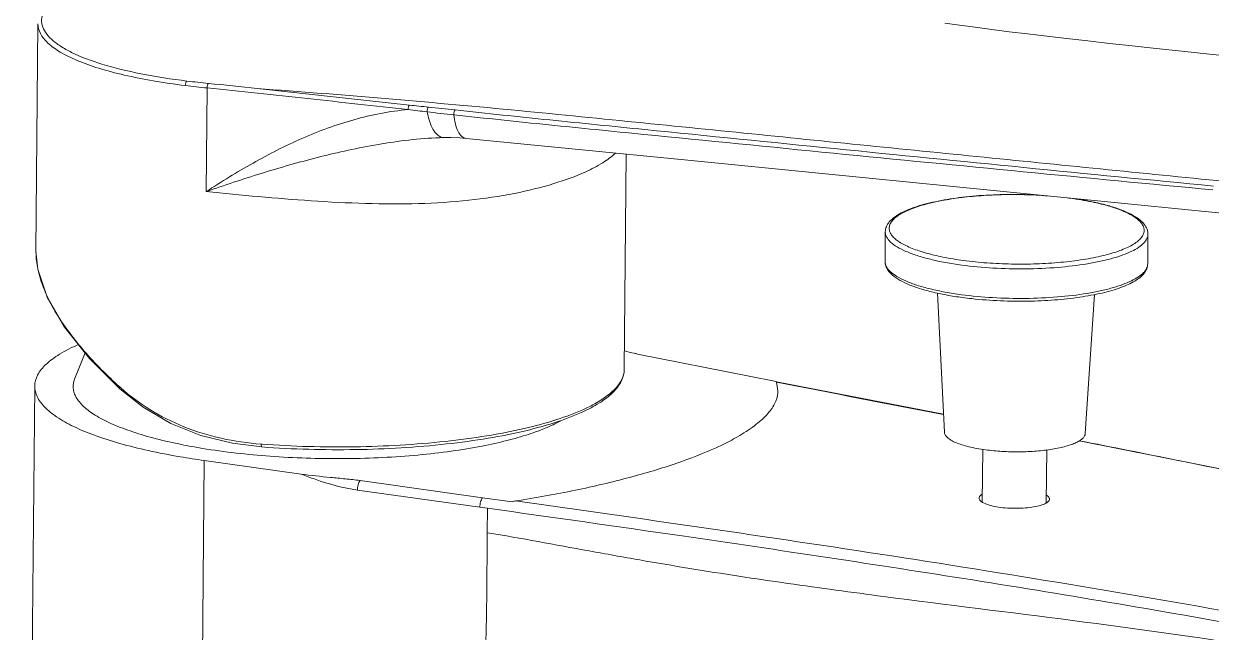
# Model space of a CAD drawing. Header units: millimetres. Extents: x 1334 to 1928, y -1757 to -1337.
# Drawn here: x 1832.95 to 1879.29, y -1421.54 to -1397.78 of the extents above; entities that cross this region are included whole.
import ezdxf

# ---------------------------------------------------------------- set-up
doc = ezdxf.new("R2010")
doc.units = ezdxf.units.MM
doc.header["$LTSCALE"] = 0.1
doc.layers.get('0').update_dxf_attribs({"lineweight": 13})

msp = doc.modelspace()

# ---------------------------------------------------------------- linework, layer by layer
at = {"color": 7, "linetype": 'Continuous'}
for p, q in [((1833.422, -1406.661), (1833.501, -1397.778)), ((1840.105, -1400.286), (1840.069, -1404.335)), ((1847.999, -1400.956), (1842.052, -1400.306)), ((1848.692, -1401.219), (1848.691, -1401.206)), ((1849.73, -1401.336), (1849.73, -1401.315)), ((1849.178, -1402.227), (1849.182, -1402.227)), ((1849.341, -1402.223), (1849.182, -1402.227)), ((1849.34, -1402.223), (1849.341, -1402.223)), ((1858.862, -1403.106), (1850.214, -1402.255)), ((1856.382, -1411.266), (1856.457, -1402.869)), ((1879.83, -1405.192), (1858.862, -1403.106)), ((1873.775, -1404.591), (1873.793, -1404.593)), ((1866.558, -1407.059), (1866.568, -1405.905)), ((1876.807, -1407.151), (1876.818, -1405.996)), ((1868.874, -1413.73), (1868.609, -1408.298)), ((1874.373, -1413.779), (1874.735, -1408.351)), ((1835.337, -1410.634), (1834.933, -1411.655)), ((1856.902, -1410.675), (1861.249, -1411.542)), ((1833.375, -1411.927), (1832.947, -1460.005)), ((1861.249, -1411.542), (1862.306, -1411.752)), ((1862.307, -1411.752), (1862.306, -1411.752)), ((1862.374, -1412.113), (1862.318, -1411.769)), ((1862.32, -1411.756), (1868.839, -1413.02)), ((1836.696, -1412.039), (1836.696, -1412.039)), ((1842.215, -1414.194), (1842.244, -1414.196)), ((1842.239, -1414.304), (1842.239, -1414.304)), ((1850.686, -1414.298), (1850.717, -1414.292)), ((1874.135, -1414.063), (1881.087, -1415.453)), ((1870.349, -1416.455), (1870.368, -1414.398)), ((1872.849, -1416.49), (1872.867, -1414.42)), ((1839.993, -1414.83), (1839.808, -1435.665)), ((1843.778, -1415.362), (1839.993, -1414.83)), ((1850.848, -1416.285), (1846.071, -1415.614)), ((1850.746, -1416.655), (1845.968, -1415.985)), ((1852.006, -1416.449), (1850.848, -1416.285)), ((1851.042, -1416.696), (1850.746, -1416.655)), ((1851.036, -1417.652), (1851.042, -1416.696))]:
    msp.add_line(p, q, dxfattribs=at)
for points in [[(1868.891, -1397.759), (1869.464, -1397.837), (1870.074, -1397.918), (1870.72, -1398.002), (1871.402, -1398.088), (1872.119, -1398.176), (1872.869, -1398.266), (1873.653, -1398.358), (1874.47, -1398.451), (1875.318, -1398.546), (1876.203, -1398.644), (1877.138, -1398.744), (1878.139, -1398.85), (1879.216, -1398.962), (1880.367, -1399.079), (1881.587, -1399.202), (1882.874, -1399.328), (1884.227, -1399.46), (1885.645, -1399.595), (1887.125, -1399.734), (1888.666, -1399.877), (1889.814, -1399.982)], [(1850.214, -1402.255), (1849.969, -1402.236), (1849.617, -1402.222), (1849.34, -1402.223)], [(1836.696, -1412.039), (1835.508, -1410.85), (1834.534, -1409.622), (1833.86, -1408.45), (1833.495, -1407.364), (1833.422, -1406.658)], [(1842.239, -1414.304), (1841.089, -1414.159), (1839.858, -1413.852), (1838.685, -1413.384), (1837.603, -1412.756), (1836.696, -1412.039)]]:
    msp.add_lwpolyline(points, dxfattribs=at)
for centre, radius, start, end in [((1843.266, -1367.49), 32.948, 263.0016, 264.4952), ((1843.232, -1368.289), 31.967, 262.9637, 264.4835), ((1855.006, -1346.568), 55.015, 262.6297, 263.4089), ((1861.498, -1276.892), 124.797, 263.7903, 264.13199), ((1863.683, -1272.29), 129.798, 263.36766, 263.82913), ((1823.133, -1648.644), 248.93, 83.85552, 84.09593), ((1871.892, -1418.651), 14.186, 82.374, 82.7671), ((1842.302, -1405.728), 8.384, 227.9778, 228.3459), ((2071.338, -353.981), 1078.242, 258.822273, 259.174789), ((1861.355, -1412.106), 1.019, 355.5456, 359.577), ((1843.494, -1392.383), 22.264, 258.3427, 260.4698), ((1844.105, -1384.595), 30.514, 260.458, 262.2552), ((1843.911, -1390.004), 24.68, 260.4278, 260.6912), ((1852.218, -1416.949), 0.543, 98.7311, 112.9572)]:
    msp.add_arc(centre, radius, start, end, dxfattribs=at)
for points, knots in [([(1839.317, -1400.015), (1838.711, -1399.941), (1837.591, -1399.768), (1836.08, -1399.406), (1835.03, -1399.025), (1834.387, -1398.67), (1834.038, -1398.41), (1833.79, -1398.137), (1833.649, -1397.847), (1833.627, -1397.544), (1833.729, -1397.244), (1833.94, -1396.957), (1834.253, -1396.679), (1834.666, -1396.408), (1834.981, -1396.247), (1835.154, -1396.166)], [0, 0, 0, 0, 0.21121, 0.391974, 0.537296, 0.596006, 0.64564, 0.68714, 0.722529, 0.755263, 0.789713, 0.829626, 0.877327, 0.934021, 1, 1, 1, 1]), ([(1833.501, -1397.78), (1833.5, -1397.912), (1833.581, -1398.202), (1833.906, -1398.578), (1834.404, -1398.925), (1835.076, -1399.247), (1835.914, -1399.541), (1836.904, -1399.801), (1838.034, -1400.025), (1838.832, -1400.141), (1839.252, -1400.192)], [0, 0, 0, 0, 0.060297, 0.132054, 0.223628, 0.3371, 0.472477, 0.630335, 0.80624, 1, 1, 1, 1]), ([(1839.317, -1400.015), (1839.293, -1400.03), (1839.26, -1400.092), (1839.251, -1400.156), (1839.252, -1400.192)], [0, 0, 0, 0, 0.435587, 1, 1, 1, 1]), ([(1840.105, -1400.286), (1840.104, -1400.25), (1840.113, -1400.188), (1840.138, -1400.125), (1840.159, -1400.108)], [0, 0, 0, 0, 0.571798, 1, 1, 1, 1]), ([(1840.105, -1400.286), (1840.76, -1400.348), (1842.067, -1400.489), (1844.681, -1400.771), (1846.642, -1400.986), (1847.949, -1401.128)], [0, 0, 0, 0, 0.249892, 0.499906, 1, 1, 1, 1]), ([(1881.018, -1404.057), (1877.791, -1403.732), (1871.337, -1403.083), (1863.27, -1402.271), (1856.813, -1401.623), (1851.945, -1401.129), (1847.024, -1400.69), (1843.718, -1400.428), (1842.052, -1400.306)], [0, 0, 0, 0, 0.248537, 0.497073, 0.621341, 0.745843, 0.872024, 1, 1, 1, 1]), ([(1847.949, -1401.128), (1847.23, -1401.194), (1845.811, -1401.472), (1843.788, -1402.218), (1841.879, -1403.193), (1840.664, -1403.941), (1840.069, -1404.335)], [0, 0, 0, 0, 0.252137, 0.501946, 0.75101, 1, 1, 1, 1]), ([(1847.949, -1401.128), (1847.948, -1401.094), (1847.956, -1401.034), (1847.98, -1400.975), (1847.999, -1400.956)], [0, 0, 0, 0, 0.559724, 1, 1, 1, 1]), ([(1848.691, -1401.206), (1848.69, -1401.173), (1848.698, -1401.113), (1848.721, -1401.054), (1848.739, -1401.035)], [0, 0, 0, 0, 0.559528, 1, 1, 1, 1]), ([(1848.692, -1401.219), (1848.728, -1401.432), (1848.809, -1401.731), (1849.007, -1402.049), (1849.127, -1402.156), (1849.189, -1402.186)], [0, 0, 0, 0, 0.580375, 0.81586, 1, 1, 1, 1]), ([(1849.73, -1401.315), (1849.729, -1401.281), (1849.737, -1401.221), (1849.76, -1401.163), (1849.778, -1401.144)], [0, 0, 0, 0, 0.56266, 1, 1, 1, 1]), ([(1849.73, -1401.336), (1849.742, -1401.454), (1849.777, -1401.677), (1849.877, -1401.967), (1850.017, -1402.178), (1850.153, -1402.249), (1850.214, -1402.255)], [0, 0, 0, 0, 0.324736, 0.610318, 0.832624, 1, 1, 1, 1]), ([(1849.73, -1401.336), (1850.965, -1401.469), (1853.434, -1401.73), (1858.373, -1402.22), (1864.544, -1402.835), (1871.948, -1403.559), (1876.885, -1404.033), (1879.354, -1404.265)], [0, 0, 0, 0, 0.125147, 0.250177, 0.500186, 0.750135, 1, 1, 1, 1]), ([(1879.373, -1404.118), (1876.907, -1403.878), (1871.975, -1403.393), (1864.577, -1402.655), (1858.412, -1402.033), (1853.477, -1401.538), (1851.011, -1401.277), (1849.778, -1401.144)], [0, 0, 0, 0, 0.24989, 0.499845, 0.749858, 0.874886, 1, 1, 1, 1]), ([(1840.069, -1404.335), (1840.779, -1404.087), (1842.226, -1403.599), (1844.46, -1402.965), (1846.78, -1402.451), (1848.373, -1402.259), (1849.178, -1402.228)], [0, 0, 0, 0, 0.24038, 0.488496, 0.742293, 1, 1, 1, 1]), ([(1849.189, -1402.186), (1849.201, -1402.193), (1849.249, -1402.213), (1849.302, -1402.223), (1849.34, -1402.223)], [0, 0, 0, 0, 0.267257, 1, 1, 1, 1]), ([(1854.879, -1403.557), (1855.106, -1403.453), (1855.513, -1403.244), (1855.885, -1402.972), (1856.034, -1402.828)], [0, 0, 0, 0, 0.5471, 1, 1, 1, 1]), ([(1840.069, -1404.335), (1841.431, -1404.469), (1843.499, -1404.667), (1846.263, -1404.811), (1848.319, -1404.826), (1850.263, -1404.702), (1852.03, -1404.44), (1853.559, -1404.069), (1854.476, -1403.74), (1854.879, -1403.557)], [0, 0, 0, 0, 0.273952, 0.415939, 0.55417, 0.685397, 0.805505, 0.911406, 1, 1, 1, 1]), ([(1866.568, -1405.905), (1866.568, -1405.87), (1866.576, -1405.801), (1866.618, -1405.665), (1866.72, -1405.506), (1866.898, -1405.341), (1867.127, -1405.193), (1867.405, -1405.057), (1867.732, -1404.933), (1868.104, -1404.821), (1868.678, -1404.684), (1869.48, -1404.553), (1870.514, -1404.461), (1871.605, -1404.432), (1872.345, -1404.456), (1872.715, -1404.48)], [0, 0, 0, 0, 0.015735, 0.031361, 0.063859, 0.099718, 0.140399, 0.186907, 0.23955, 0.298254, 0.362684, 0.506456, 0.665288, 0.832297, 1, 1, 1, 1]), ([(1869.613, -1407.022), (1869.347, -1406.987), (1868.96, -1406.924), (1868.464, -1406.815), (1868.13, -1406.727), (1867.826, -1406.631), (1867.555, -1406.529), (1867.319, -1406.42), (1867.119, -1406.307), (1866.958, -1406.189), (1866.835, -1406.067), (1866.753, -1405.941), (1866.714, -1405.81), (1866.722, -1405.678), (1866.776, -1405.549), (1866.871, -1405.426), (1867.007, -1405.307), (1867.181, -1405.194), (1867.393, -1405.085), (1867.641, -1404.983), (1868.035, -1404.849), (1868.603, -1404.708), (1869.361, -1404.58), (1870.198, -1404.491), (1871.085, -1404.446), (1871.993, -1404.446), (1872.601, -1404.476), (1872.903, -1404.5)], [0, 0, 0, 0, 0.081396, 0.118877, 0.153853, 0.186095, 0.215414, 0.24168, 0.264836, 0.284922, 0.302141, 0.316932, 0.330086, 0.342765, 0.35627, 0.371673, 0.389655, 0.410581, 0.4346, 0.461723, 0.491869, 0.560568, 0.638988, 0.724855, 0.815548, 0.908237, 1, 1, 1, 1]), ([(1873.793, -1404.593), (1874.074, -1404.631), (1874.6, -1404.718), (1875.226, -1404.871), (1875.66, -1405.016), (1875.934, -1405.127), (1876.168, -1405.245), (1876.36, -1405.368), (1876.508, -1405.495), (1876.612, -1405.628), (1876.668, -1405.766), (1876.673, -1405.907), (1876.624, -1406.045), (1876.547, -1406.15), (1876.465, -1406.232), (1876.361, -1406.319), (1876.201, -1406.424), (1875.973, -1406.538), (1875.706, -1406.646), (1875.4, -1406.746), (1874.926, -1406.872), (1874.261, -1407), (1873.394, -1407.105), (1872.462, -1407.163), (1871.5, -1407.17), (1870.547, -1407.127), (1869.919, -1407.063), (1869.613, -1407.022)], [0, 0, 0, 0, 0.079099, 0.148726, 0.179323, 0.206836, 0.231148, 0.252239, 0.270235, 0.285495, 0.298734, 0.311114, 0.324066, 0.338837, 0.347182, 0.356249, 0.376685, 0.40033, 0.42719, 0.457165, 0.490081, 0.563753, 0.645899, 0.733723, 0.824146, 0.913961, 1, 1, 1, 1]), ([(1873.886, -1404.599), (1874.092, -1404.628), (1874.487, -1404.692), (1875.046, -1404.815), (1875.542, -1404.957), (1875.966, -1405.118), (1876.268, -1405.272), (1876.465, -1405.407), (1876.586, -1405.51), (1876.685, -1405.62), (1876.76, -1405.738), (1876.808, -1405.864), (1876.818, -1405.952), (1876.818, -1405.996)], [0, 0, 0, 0, 0.181792, 0.349195, 0.499778, 0.63183, 0.744844, 0.794608, 0.840376, 0.88292, 0.923104, 0.961654, 1, 1, 1, 1]), ([(1869.549, -1407.203), (1869.335, -1407.175), (1868.925, -1407.11), (1868.344, -1406.988), (1867.83, -1406.845), (1867.394, -1406.685), (1867.042, -1406.511), (1866.812, -1406.348), (1866.683, -1406.209), (1866.617, -1406.11), (1866.576, -1406.008), (1866.568, -1405.939), (1866.568, -1405.905)], [0, 0, 0, 0, 0.190033, 0.365002, 0.521953, 0.658536, 0.773259, 0.865984, 0.904775, 0.939273, 0.970524, 1, 1, 1, 1]), ([(1876.818, -1405.996), (1876.817, -1406.026), (1876.81, -1406.086), (1876.778, -1406.174), (1876.726, -1406.261), (1876.625, -1406.38), (1876.445, -1406.523), (1876.17, -1406.676), (1875.826, -1406.818), (1875.419, -1406.947), (1874.954, -1407.061), (1874.244, -1407.195), (1873.268, -1407.309), (1872.036, -1407.363), (1870.784, -1407.334), (1869.954, -1407.257), (1869.549, -1407.203)], [0, 0, 0, 0, 0.011439, 0.023412, 0.036381, 0.050697, 0.084217, 0.125073, 0.173477, 0.229178, 0.291639, 0.360116, 0.511403, 0.674733, 0.840777, 1, 1, 1, 1]), ([(1836.69, -1411.956), (1836.199, -1411.514), (1835.321, -1410.638), (1834.411, -1409.447), (1833.893, -1408.516), (1833.55, -1407.696), (1833.42, -1407.06), (1833.422, -1406.658)], [0, 0, 0, 0, 0.310862, 0.582036, 0.701744, 0.810868, 1, 1, 1, 1]), ([(1866.558, -1407.059), (1866.557, -1407.104), (1866.568, -1407.194), (1866.618, -1407.323), (1866.695, -1407.442), (1866.797, -1407.554), (1866.922, -1407.658), (1867.126, -1407.795), (1867.438, -1407.951), (1867.876, -1408.113), (1868.387, -1408.256), (1868.963, -1408.378), (1869.37, -1408.441), (1869.582, -1408.47)], [0, 0, 0, 0, 0.037997, 0.076232, 0.116149, 0.158488, 0.204145, 0.253884, 0.367062, 0.499459, 0.650436, 0.818148, 1, 1, 1, 1]), ([(1866.558, -1407.059), (1866.557, -1407.093), (1866.566, -1407.162), (1866.606, -1407.264), (1866.672, -1407.364), (1866.802, -1407.502), (1867.032, -1407.665), (1867.383, -1407.839), (1867.82, -1407.999), (1868.334, -1408.142), (1868.915, -1408.265), (1869.325, -1408.329), (1869.539, -1408.358)], [0, 0, 0, 0, 0.029476, 0.060727, 0.095225, 0.134016, 0.226741, 0.341464, 0.478047, 0.634998, 0.809967, 1, 1, 1, 1]), ([(1869.539, -1408.358), (1869.943, -1408.412), (1870.774, -1408.488), (1872.026, -1408.517), (1873.257, -1408.464), (1874.233, -1408.35), (1874.944, -1408.215), (1875.409, -1408.101), (1875.816, -1407.972), (1876.159, -1407.83), (1876.435, -1407.677), (1876.615, -1407.535), (1876.715, -1407.415), (1876.768, -1407.328), (1876.799, -1407.24), (1876.807, -1407.18), (1876.807, -1407.151)], [0, 0, 0, 0, 0.159223, 0.325267, 0.488597, 0.639884, 0.708361, 0.770822, 0.826523, 0.874927, 0.915783, 0.949303, 0.963619, 0.976588, 0.988561, 1, 1, 1, 1]), ([(1871.065, -1408.597), (1871.42, -1408.612), (1872.124, -1408.621), (1873.156, -1408.575), (1874.123, -1408.471), (1874.867, -1408.336), (1875.397, -1408.199), (1875.739, -1408.089), (1876.039, -1407.968), (1876.295, -1407.836), (1876.505, -1407.692), (1876.669, -1407.532), (1876.779, -1407.352), (1876.807, -1407.217), (1876.807, -1407.151)], [0, 0, 0, 0, 0.171111, 0.339185, 0.497406, 0.63963, 0.703167, 0.761022, 0.81295, 0.858957, 0.899421, 0.935405, 0.968261, 1, 1, 1, 1]), ([(1869.582, -1408.47), (1869.701, -1408.486), (1870.194, -1408.545), (1870.689, -1408.581), (1871.065, -1408.597)], [0, 0, 0, 0, 0.241943, 1, 1, 1, 1]), ([(1833.375, -1411.927), (1833.376, -1411.78), (1833.47, -1411.456), (1833.827, -1411.033), (1834.375, -1410.64), (1834.818, -1410.419), (1835.068, -1410.309)], [0, 0, 0, 0, 0.17997, 0.395394, 0.666311, 1, 1, 1, 1]), ([(1856.902, -1410.675), (1856.857, -1410.666), (1856.685, -1410.629), (1856.514, -1410.585), (1856.388, -1410.552)], [0, 0, 0, 0, 0.260843, 1, 1, 1, 1]), ([(1854.839, -1412.899), (1855.062, -1412.792), (1855.463, -1412.575), (1855.961, -1412.186), (1856.294, -1411.754), (1856.38, -1411.422), (1856.382, -1411.266)], [0, 0, 0, 0, 0.315215, 0.579025, 0.80087, 1, 1, 1, 1]), ([(1856.326, -1411.568), (1856.335, -1411.543), (1856.366, -1411.445), (1856.381, -1411.342), (1856.382, -1411.266)], [0, 0, 0, 0, 0.256524, 1, 1, 1, 1]), ([(1839.047, -1414.687), (1838.633, -1414.617), (1837.842, -1414.465), (1836.727, -1414.189), (1835.749, -1413.878), (1834.922, -1413.536), (1834.259, -1413.171), (1833.768, -1412.784), (1833.452, -1412.374), (1833.374, -1412.066), (1833.375, -1411.927)], [0, 0, 0, 0, 0.190406, 0.364577, 0.520067, 0.655211, 0.76906, 0.862003, 0.93673, 1, 1, 1, 1]), ([(1834.932, -1411.655), (1834.91, -1411.712), (1834.877, -1411.83), (1834.87, -1412.014), (1834.909, -1412.197), (1834.993, -1412.378), (1835.118, -1412.556), (1835.354, -1412.802), (1835.761, -1413.095), (1836.375, -1413.411), (1837.131, -1413.704), (1838.019, -1413.97), (1838.657, -1414.118), (1838.995, -1414.188)], [0, 0, 0, 0, 0.035324, 0.069567, 0.104533, 0.141912, 0.183055, 0.228935, 0.337042, 0.468785, 0.624192, 0.801964, 1, 1, 1, 1]), ([(1836.69, -1411.956), (1836.687, -1411.964), (1836.679, -1411.991), (1836.681, -1412.025), (1836.696, -1412.039)], [0, 0, 0, 0, 0.298737, 1, 1, 1, 1]), ([(1842.215, -1414.194), (1841.689, -1414.155), (1840.658, -1414.009), (1839.19, -1413.558), (1837.865, -1412.89), (1837.085, -1412.308), (1836.73, -1411.992)], [0, 0, 0, 0, 0.263042, 0.517511, 0.762732, 1, 1, 1, 1]), ([(1854.796, -1412.835), (1854.991, -1412.746), (1855.346, -1412.565), (1855.902, -1412.19), (1856.23, -1411.828), (1856.326, -1411.568)], [0, 0, 0, 0, 0.317948, 0.588246, 1, 1, 1, 1]), ([(1862.318, -1411.769), (1862.317, -1411.767), (1862.315, -1411.761), (1862.311, -1411.753), (1862.307, -1411.752)], [0, 0, 0, 0, 0.360656, 1, 1, 1, 1]), ([(1860.8, -1413.908), (1861.027, -1413.778), (1861.431, -1413.522), (1861.929, -1413.093), (1862.259, -1412.655), (1862.36, -1412.334), (1862.371, -1412.185)], [0, 0, 0, 0, 0.325102, 0.593911, 0.813652, 1, 1, 1, 1]), ([(1842.239, -1414.304), (1843.456, -1414.393), (1845.864, -1414.458), (1848.816, -1414.287), (1851.027, -1413.986), (1852.481, -1413.698), (1853.744, -1413.351), (1854.503, -1413.059), (1854.839, -1412.899)], [0, 0, 0, 0, 0.28629, 0.56482, 0.692928, 0.809636, 0.912552, 1, 1, 1, 1]), ([(1842.244, -1414.196), (1843.451, -1414.284), (1845.842, -1414.348), (1848.774, -1414.183), (1850.974, -1413.891), (1852.427, -1413.611), (1853.692, -1413.273), (1854.456, -1412.99), (1854.796, -1412.835)], [0, 0, 0, 0, 0.285336, 0.563263, 0.691421, 0.808463, 0.911947, 1, 1, 1, 1]), ([(1850.717, -1414.292), (1851.042, -1414.231), (1851.657, -1414.1), (1852.518, -1413.862), (1853.26, -1413.598), (1853.704, -1413.389), (1853.9, -1413.278)], [0, 0, 0, 0, 0.295763, 0.562825, 0.798206, 1, 1, 1, 1]), ([(1868.874, -1413.73), (1868.875, -1413.748), (1868.881, -1413.785), (1868.905, -1413.839), (1868.943, -1413.891), (1869.014, -1413.964), (1869.139, -1414.05), (1869.328, -1414.142), (1869.561, -1414.226), (1869.834, -1414.301), (1870.142, -1414.366), (1870.36, -1414.4), (1870.473, -1414.415)], [0, 0, 0, 0, 0.029492, 0.06105, 0.096018, 0.135328, 0.228981, 0.344218, 0.480809, 0.637249, 0.811288, 1, 1, 1, 1]), ([(1870.473, -1414.415), (1870.688, -1414.444), (1871.13, -1414.485), (1871.797, -1414.501), (1872.453, -1414.473), (1872.974, -1414.413), (1873.355, -1414.343), (1873.604, -1414.283), (1873.824, -1414.214), (1874.01, -1414.139), (1874.16, -1414.058), (1874.273, -1413.972), (1874.348, -1413.881), (1874.371, -1413.811), (1874.373, -1413.779)], [0, 0, 0, 0, 0.158418, 0.323637, 0.486328, 0.637341, 0.705859, 0.768493, 0.824506, 0.87335, 0.914748, 0.948852, 0.976548, 1, 1, 1, 1]), ([(1839.919, -1414.359), (1840.793, -1414.502), (1842.612, -1414.705), (1845.369, -1414.794), (1847.679, -1414.695), (1849.446, -1414.504), (1850.283, -1414.373), (1850.686, -1414.298)], [0, 0, 0, 0, 0.245684, 0.507114, 0.76488, 0.886398, 1, 1, 1, 1]), ([(1842.215, -1414.194), (1842.215, -1414.22), (1842.217, -1414.255), (1842.225, -1414.291), (1842.235, -1414.304), (1842.239, -1414.304)], [0, 0, 0, 0, 0.666274, 0.886005, 1, 1, 1, 1]), ([(1859.963, -1414.333), (1860.038, -1414.299), (1860.321, -1414.166), (1860.6, -1414.022), (1860.8, -1413.908)], [0, 0, 0, 0, 0.264239, 1, 1, 1, 1]), ([(1874.119, -1414.059), (1875.409, -1414.311), (1880.559, -1415.331), (1885.693, -1416.437), (1889.516, -1417.375)], [0, 0, 0, 0, 0.250244, 1, 1, 1, 1]), ([(1852.136, -1416.412), (1852.919, -1416.292), (1854.414, -1416.026), (1856.518, -1415.535), (1858.353, -1414.987), (1859.465, -1414.56), (1859.963, -1414.333)], [0, 0, 0, 0, 0.292793, 0.560594, 0.797849, 1, 1, 1, 1]), ([(1843.778, -1415.362), (1844.156, -1415.415), (1844.73, -1415.477), (1845.496, -1415.549), (1845.881, -1415.587), (1846.071, -1415.614)], [0, 0, 0, 0, 0.496866, 0.750643, 1, 1, 1, 1]), ([(1843.778, -1415.362), (1843.956, -1415.434), (1844.666, -1415.704), (1845.406, -1415.906), (1845.968, -1415.985)], [0, 0, 0, 0, 0.252961, 1, 1, 1, 1]), ([(1845.968, -1415.985), (1845.969, -1415.917), (1845.987, -1415.788), (1846.034, -1415.664), (1846.071, -1415.614)], [0, 0, 0, 0, 0.526024, 1, 1, 1, 1]), ([(1870.347, -1416.145), (1870.329, -1416.156), (1870.274, -1416.192), (1870.226, -1416.254), (1870.226, -1416.299)], [0, 0, 0, 0, 0.319162, 1, 1, 1, 1]), ([(1850.746, -1416.655), (1850.747, -1416.585), (1850.765, -1416.457), (1850.813, -1416.333), (1850.848, -1416.285)], [0, 0, 0, 0, 0.538513, 1, 1, 1, 1]), ([(1881.525, -1421.019), (1876.638, -1420.13), (1866.852, -1418.512), (1857.036, -1417.101), (1852.136, -1416.412)], [0, 0, 0, 0, 0.500958, 1, 1, 1, 1]), ([(1870.226, -1416.299), (1870.225, -1416.336), (1870.26, -1416.395), (1870.331, -1416.451), (1870.446, -1416.517), (1870.639, -1416.585), (1870.809, -1416.622), (1870.904, -1416.639)], [0, 0, 0, 0, 0.137503, 0.231196, 0.345484, 0.636157, 1, 1, 1, 1]), ([(1870.904, -1416.639), (1871.13, -1416.679), (1871.481, -1416.706), (1871.941, -1416.696), (1872.268, -1416.664), (1872.55, -1416.61), (1872.747, -1416.548), (1872.865, -1416.486), (1872.938, -1416.432), (1872.975, -1416.374), (1872.975, -1416.338)], [0, 0, 0, 0, 0.316523, 0.480218, 0.633737, 0.767635, 0.874397, 0.916256, 0.950386, 1, 1, 1, 1]), ([(1872.975, -1416.338), (1872.975, -1416.325), (1872.962, -1416.258), (1872.904, -1416.213), (1872.859, -1416.184)], [0, 0, 0, 0, 0.201092, 1, 1, 1, 1]), ([(1851.042, -1416.697), (1853.576, -1417.052), (1859.894, -1417.951), (1870.012, -1419.468), (1877.579, -1420.744), (1881.367, -1421.433)], [0, 0, 0, 0, 0.250077, 0.623718, 1, 1, 1, 1]), ([(1850.986, -1421.888), (1850.983, -1421.713), (1850.995, -1421.365), (1851.006, -1420.843), (1851.012, -1420.32), (1851.019, -1419.616), (1851.026, -1418.726), (1851.032, -1418.012), (1851.036, -1417.652)], [0, 0, 0, 0, 0.123552, 0.246438, 0.370003, 0.494129, 0.745023, 1, 1, 1, 1]), ([(1881.36, -1422.145), (1878.873, -1421.747), (1873.921, -1421.067), (1867.712, -1420.311), (1862.73, -1419.638), (1859.558, -1419.156), (1856.974, -1418.719), (1854.342, -1418.242), (1852.362, -1417.873), (1851.036, -1417.652)], [0, 0, 0, 0, 0.246458, 0.488957, 0.612075, 0.73826, 0.802928, 0.868475, 1, 1, 1, 1])]:
    msp.add_open_spline(points, degree=3, knots=knots, dxfattribs=at)
msp.add_open_spline([(1842.052, -1400.306), (1841.421, -1400.237), (1840.791, -1400.169), (1840.159, -1400.108)], degree=3, dxfattribs=at)

doc.saveas('drawing.dxf')
